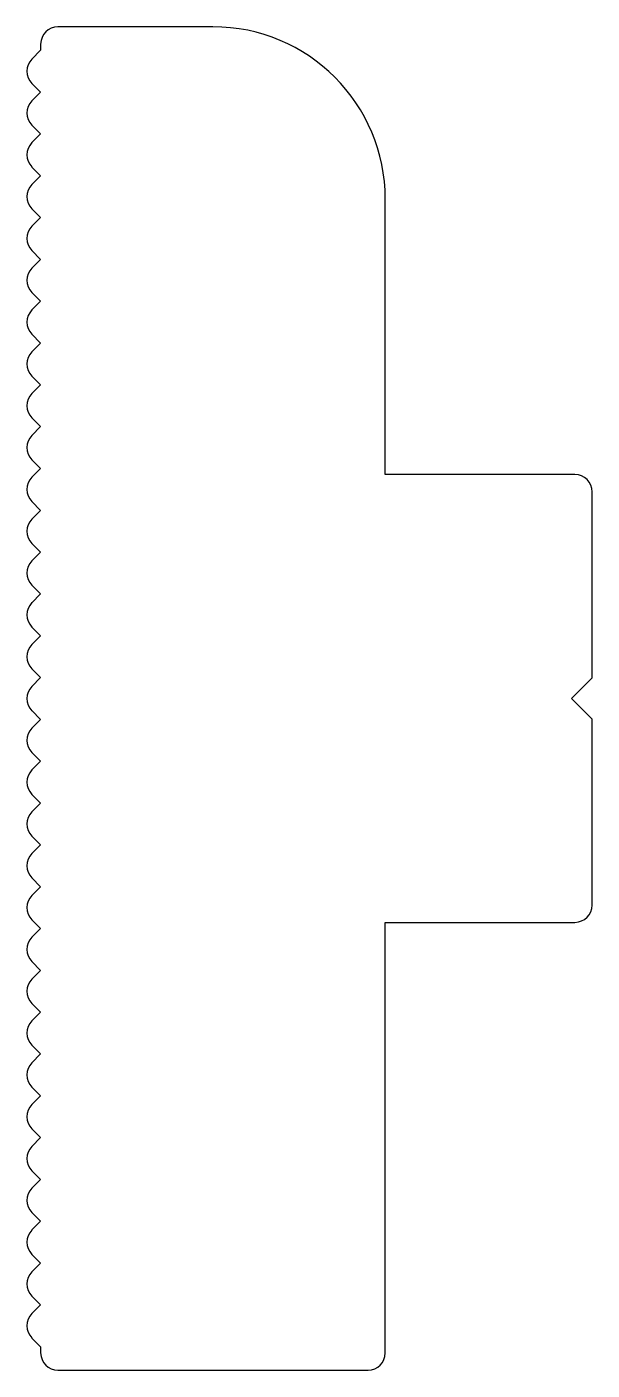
# Model space of a CAD drawing. Extents: x 1831.7 to 1839.9, y 203.9 to 223.4.
import ezdxf

# ---------------------------------------------------------------- set-up
doc = ezdxf.new("R2010")
doc.units = 0
doc.header["$LTSCALE"] = 15
doc.layers.get('0').update_dxf_attribs({"linetype": 'CONTINUOUS'})

msp = doc.modelspace()

# ---------------------------------------------------------------- linework, layer by layer
at = {"ltscale": 0.05}
for p, q in [((1834.441, 223.366), (1832.191, 223.366)), ((1831.941, 223.116), (1831.941, 223.026)), ((1831.941, 223.026), (1831.814, 222.899)), ((1831.814, 222.545), (1831.941, 222.418)), ((1831.941, 222.418), (1831.814, 222.292)), ((1831.814, 221.938), (1831.941, 221.811)), ((1831.941, 221.811), (1831.814, 221.685)), ((1831.814, 221.331), (1831.941, 221.204)), ((1831.941, 221.204), (1831.814, 221.077)), ((1836.941, 216.866), (1836.941, 220.866)), ((1831.814, 220.724), (1831.941, 220.597)), ((1831.941, 220.597), (1831.814, 220.47)), ((1831.814, 220.117), (1831.941, 219.99)), ((1831.941, 219.99), (1831.814, 219.863)), ((1831.814, 219.51), (1831.941, 219.383)), ((1831.941, 219.383), (1831.814, 219.256)), ((1831.814, 218.903), (1831.941, 218.776)), ((1831.941, 218.776), (1831.814, 218.649)), ((1831.814, 218.295), (1831.941, 218.169)), ((1831.941, 218.169), (1831.814, 218.042)), ((1831.814, 217.688), (1831.941, 217.562)), ((1831.941, 217.562), (1831.814, 217.435)), ((1831.814, 217.081), (1831.941, 216.954)), ((1831.941, 216.954), (1831.814, 216.828)), ((1839.691, 216.866), (1836.941, 216.866)), ((1831.814, 216.474), (1831.941, 216.347)), ((1839.941, 213.916), (1839.941, 216.616)), ((1831.941, 216.347), (1831.814, 216.221)), ((1831.814, 215.867), (1831.941, 215.74)), ((1831.941, 215.74), (1831.814, 215.613)), ((1831.814, 215.26), (1831.941, 215.133)), ((1831.941, 215.133), (1831.814, 215.006)), ((1831.814, 214.653), (1831.941, 214.526)), ((1831.941, 214.526), (1831.814, 214.399)), ((1831.814, 214.046), (1831.941, 213.919)), ((1831.941, 213.919), (1831.814, 213.792)), ((1839.641, 213.616), (1839.941, 213.916)), ((1839.941, 213.316), (1839.641, 213.616)), ((1831.814, 213.439), (1831.941, 213.312)), ((1831.941, 213.312), (1831.814, 213.185)), ((1839.941, 210.616), (1839.941, 213.316)), ((1831.814, 212.831), (1831.941, 212.705)), ((1831.941, 212.705), (1831.814, 212.578)), ((1831.814, 212.224), (1831.941, 212.098)), ((1831.941, 212.098), (1831.814, 211.971)), ((1831.814, 211.617), (1831.941, 211.49)), ((1831.941, 211.49), (1831.814, 211.364)), ((1831.814, 211.01), (1831.941, 210.883)), ((1831.941, 210.883), (1831.814, 210.757)), ((1831.814, 210.403), (1831.941, 210.276)), ((1831.941, 210.276), (1831.814, 210.149)), ((1836.941, 204.116), (1836.941, 210.366)), ((1836.941, 210.366), (1839.691, 210.366)), ((1831.814, 209.796), (1831.941, 209.669)), ((1831.941, 209.669), (1831.814, 209.542)), ((1831.814, 209.189), (1831.941, 209.062)), ((1831.941, 209.062), (1831.814, 208.935)), ((1831.814, 208.582), (1831.941, 208.455)), ((1831.941, 208.455), (1831.814, 208.328)), ((1831.814, 207.975), (1831.941, 207.848)), ((1831.941, 207.848), (1831.814, 207.721)), ((1831.814, 207.368), (1831.941, 207.241)), ((1831.941, 207.241), (1831.814, 207.114)), ((1831.814, 206.76), (1831.941, 206.634)), ((1831.941, 206.634), (1831.814, 206.507)), ((1831.814, 206.153), (1831.941, 206.027)), ((1831.941, 206.027), (1831.814, 205.9)), ((1831.814, 205.546), (1831.941, 205.419)), ((1831.941, 205.419), (1831.814, 205.293)), ((1831.814, 204.939), (1831.941, 204.812)), ((1831.941, 204.812), (1831.814, 204.686)), ((1831.814, 204.332), (1831.941, 204.205)), ((1831.941, 204.205), (1831.941, 204.116)), ((1832.191, 203.866), (1836.691, 203.866))]:
    msp.add_line(p, q, dxfattribs=at)
for centre, radius, start, end in [((1832.191, 223.116), 0.25, 90, 180), ((1834.441, 220.866), 2.5, 0, 90), ((1831.991, 222.722), 0.25, 135, 225), ((1831.991, 222.115), 0.25, 135, 225), ((1831.991, 221.508), 0.25, 135, 225), ((1831.991, 220.901), 0.25, 135, 225), ((1831.991, 220.294), 0.25, 135, 225), ((1831.991, 219.686), 0.25, 135, 225), ((1831.991, 219.079), 0.25, 135, 225), ((1831.991, 218.472), 0.25, 135, 225), ((1831.991, 217.865), 0.25, 135, 225), ((1831.991, 217.258), 0.25, 135, 225), ((1839.691, 216.616), 0.25, 0, 90), ((1831.991, 216.651), 0.25, 135, 225), ((1831.991, 216.044), 0.25, 135, 225), ((1831.991, 215.437), 0.25, 135, 225), ((1831.991, 214.83), 0.25, 135, 225), ((1831.991, 214.222), 0.25, 135, 225), ((1831.991, 213.615), 0.25, 135, 225), ((1831.991, 213.008), 0.25, 135, 225), ((1831.991, 212.401), 0.25, 135, 225), ((1831.991, 211.794), 0.25, 135, 225), ((1831.991, 211.187), 0.25, 135, 225), ((1831.991, 210.58), 0.25, 135, 225), ((1839.691, 210.616), 0.25, 270, 0), ((1831.991, 209.973), 0.25, 135, 225), ((1831.991, 209.366), 0.25, 135, 225), ((1831.991, 208.758), 0.25, 135, 225), ((1831.991, 208.151), 0.25, 135, 225), ((1831.991, 207.544), 0.25, 135, 225), ((1831.991, 206.937), 0.25, 135, 225), ((1831.991, 206.33), 0.25, 135, 225), ((1831.991, 205.723), 0.25, 135, 225), ((1831.991, 205.116), 0.25, 135, 225), ((1831.991, 204.509), 0.25, 135, 225), ((1832.191, 204.116), 0.25, 180, 270), ((1836.691, 204.116), 0.25, 270, 0)]:
    msp.add_arc(centre, radius, start, end, dxfattribs=at)

doc.saveas('drawing.dxf')
